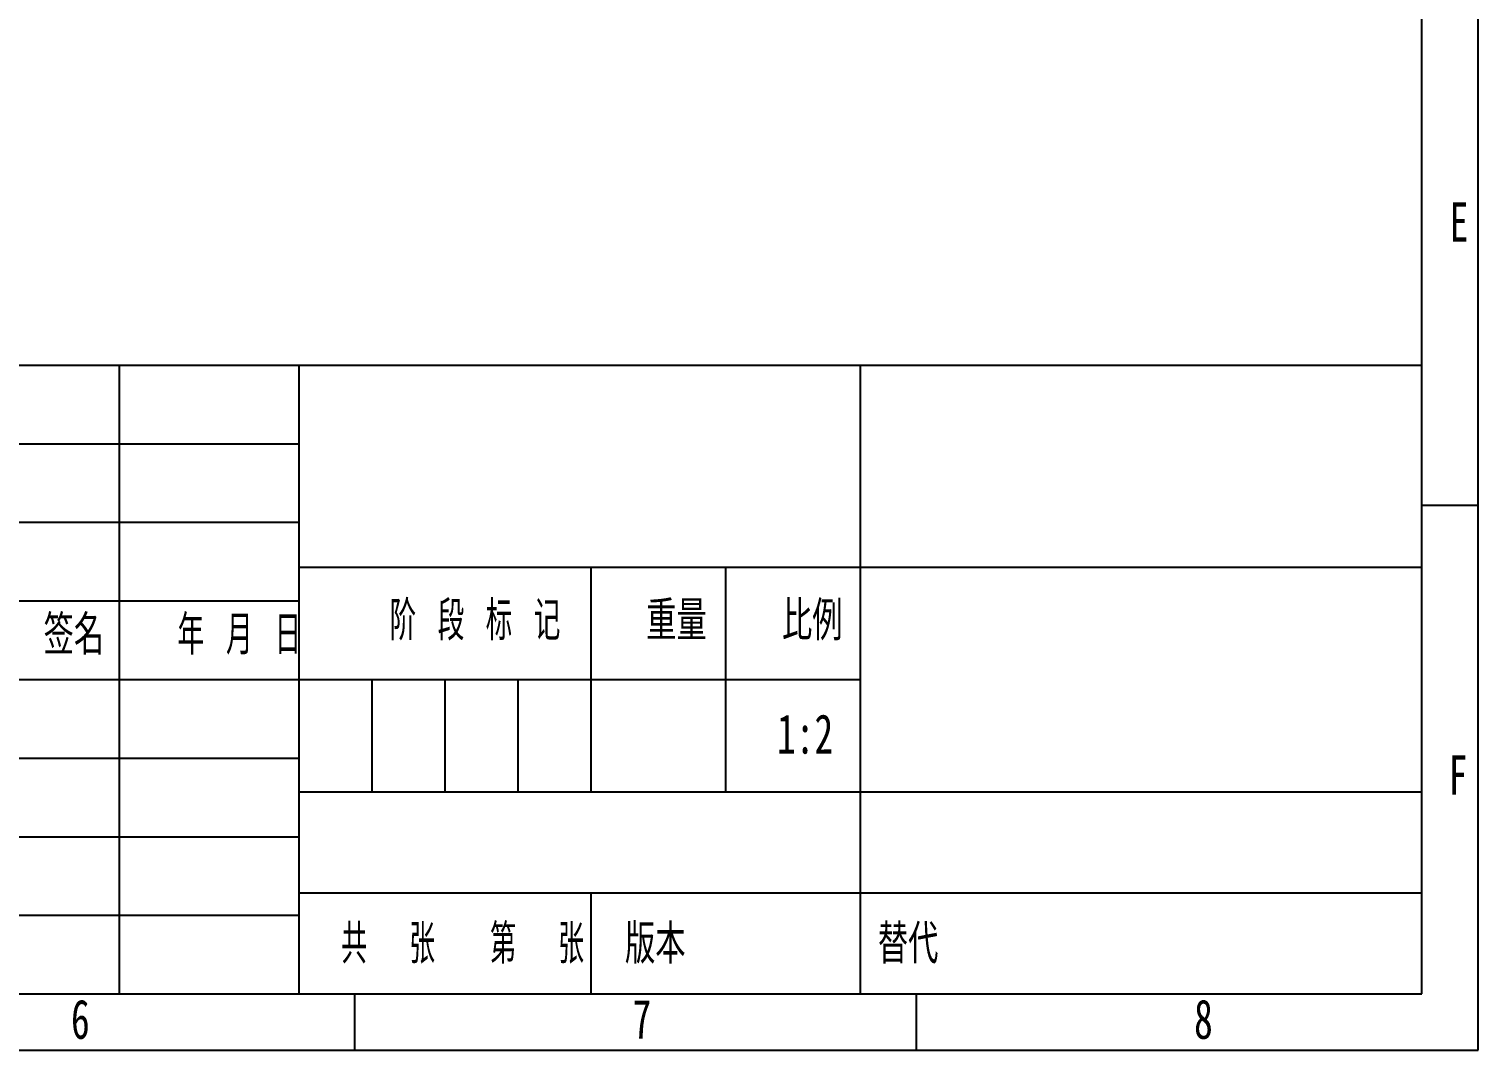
# Model space of a CAD drawing. Header units: millimetres. Extents: x 0 to 420, y 0 to 297.
# Drawn here: x 291 to 420, y 0 to 90.9 of the extents above; entities that cross this region are included whole.
import ezdxf

# ---------------------------------------------------------------- set-up
doc = ezdxf.new("R2010")
doc.units = ezdxf.units.MM
for name, color, linetype in [('10', 7, 'Continuous'), ('5', 7, 'Continuous'), ('9', 7, 'Continuous'), ('SLD-0', 7, 'Continuous')]:
    doc.layers.add(name, color=color, linetype=linetype)
doc.styles.add('SLDTEXTSTYLE0', font='TXT', dxfattribs={"width": 0.7, "bigfont": 'bigfont'})
doc.styles.add('SLDTEXTSTYLE1', font='TXT', dxfattribs={"width": 0.62, "bigfont": 'bigfont'})
doc.styles.add('SLDTEXTSTYLE2', font='TXT', dxfattribs={"width": 0.614286, "bigfont": 'bigfont'})
doc.styles.add('SLDTEXTSTYLE3', font='TXT', dxfattribs={"width": 0.6, "bigfont": 'bigfont'})
doc.styles.add('SLDTEXTSTYLE4', font='TXT', dxfattribs={"width": 0.7})

msp = doc.modelspace()

# ---------------------------------------------------------------- linework, layer by layer
at = {"layer": '10', "color": 7, "lineweight": 25}
for p, q in [((299, 61), (299, 5)), ((315, 61), (315, 5)), ((365, 61), (365, 33)), ((315, 43), (415, 43)), ((340.99, 43), (340.99, 23)), ((353, 43), (353, 23)), ((235, 40), (315, 40)), ((235, 33), (365, 33)), ((365, 33), (365, 5)), ((235, 26), (315, 26)), ((315, 23), (415, 23)), ((235, 19), (315, 19)), ((315, 14), (415, 14)), ((235, 12), (315, 12))]:
    msp.add_line(p, q, dxfattribs=at)
at = {"layer": '10', "color": 7}
for p, q in [((235, 54), (315, 54)), ((235, 47), (315, 47))]:
    msp.add_line(p, q, dxfattribs=at)
at = {"layer": '5', "color": 7, "lineweight": 25}
for p, q in [((415, 5), (415, 292)), ((235, 61), (415, 61)), ((0, 5), (415, 5))]:
    msp.add_line(p, q, dxfattribs=at)
at = {"layer": '5'}
for p, q in [((420, 48.5), (415, 48.5)), ((320, 0), (320, 5)), ((370, 0), (370, 5))]:
    msp.add_line(p, q, dxfattribs=at)
at = {"layer": '9', "color": 7}
for p, q in [((420, 0), (420, 148.5)), ((0, 0), (420, 0))]:
    msp.add_line(p, q, dxfattribs=at)
at = {"layer": 'SLD-0'}
for p, q in [((321.5, 33), (321.5, 23)), ((328, 33), (328, 23)), ((334.5, 33), (334.5, 23))]:
    msp.add_line(p, q, dxfattribs=at)
at = {"layer": 'SLD-0', "lineweight": 25}
msp.add_line((340.99, 14), (340.99, 5), dxfattribs=at)

# ---------------------------------------------------------------- texts
at = {"layer": '10', "char_height": 3.5, "attachment_point": 2, "style": 'SLDTEXTSTYLE4'}
for s, insert in [('E', (418.32, 75.5)), ('1:2', (360.08, 29.9)), ('F', (418.22, 26.25)), ('6', (295.55, 4.5)), ('7', (345.55, 4.5)), ('8', (395.55, 4.5))]:
    msp.add_mtext(s, dxfattribs=dict(at, insert=insert))
at = {"layer": '10', "color": 7, "char_height": 3.5, "attachment_point": 2}
for s, insert, style in [('阶 段 标 记', (330.69, 39.99), 'SLDTEXTSTYLE2'), ('重量', (348.63, 39.99), 'SLDTEXTSTYLE0'), ('比例', (360.72, 39.99), 'SLDTEXTSTYLE0'), ('签名', (294.97, 38.72), 'SLDTEXTSTYLE0'), ('年 月 日', (309.71, 38.72), 'SLDTEXTSTYLE1'), ('共  张', (322.96, 11.2), 'SLDTEXTSTYLE3'), ('第  张', (336.22, 11.2), 'SLDTEXTSTYLE3'), ('版本', (346.74, 11.2), 'SLDTEXTSTYLE0')]:
    msp.add_mtext(s, dxfattribs=dict(at, insert=insert, style=style))
at = {"layer": 'SLD-0', "insert": (366.56, 11.2), "char_height": 3.5, "attachment_point": 1, "style": 'SLDTEXTSTYLE0'}
msp.add_mtext('替代', dxfattribs=at)

doc.saveas('drawing.dxf')
